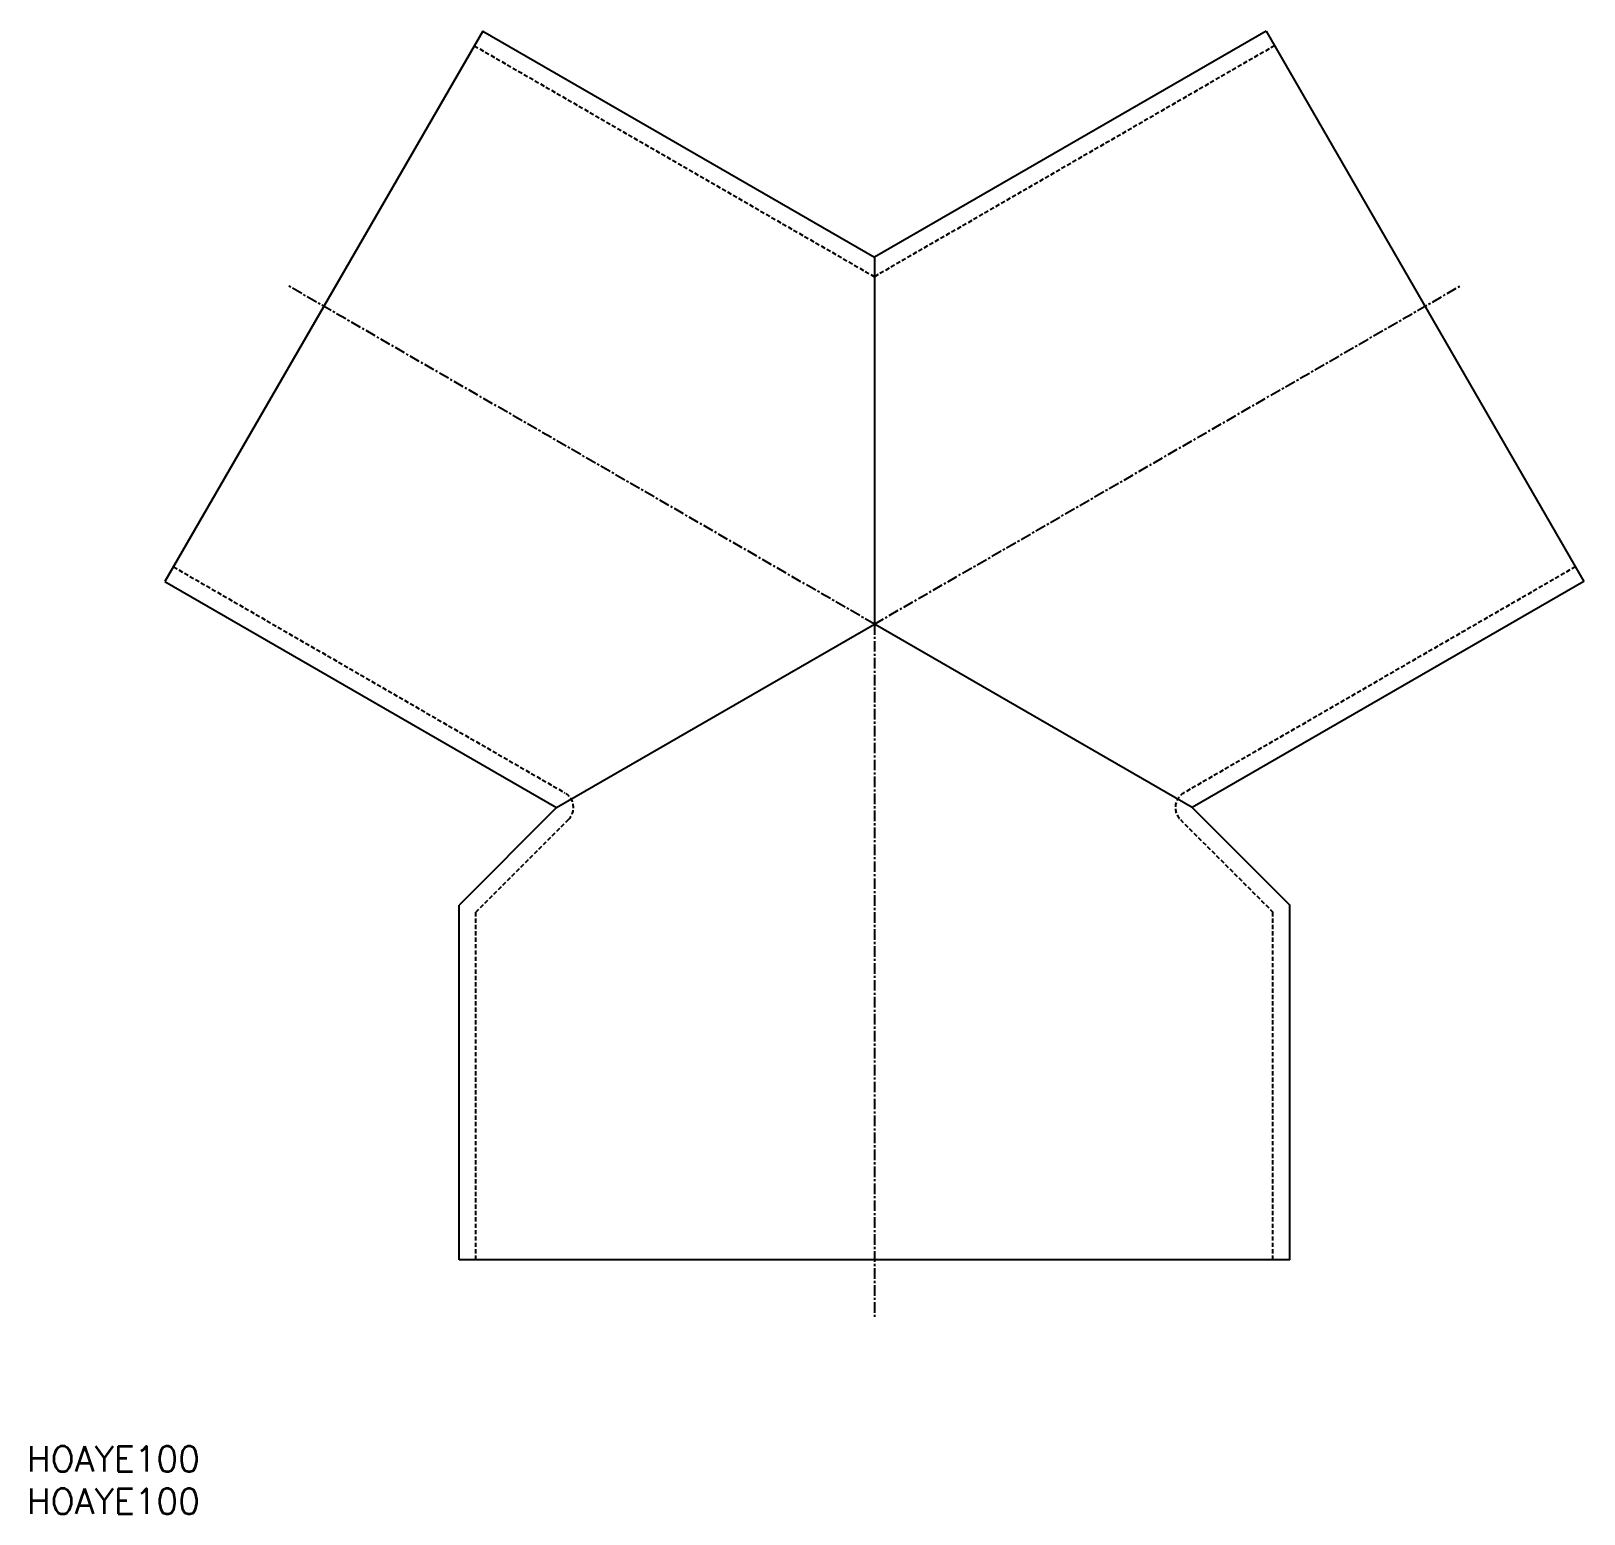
# Model space of a CAD drawing. Extents: x 1 to 184, y 0 to 175.
import ezdxf

# ---------------------------------------------------------------- set-up
doc = ezdxf.new("R2010")
doc.units = 0
doc.linetypes.add('CENTER', pattern=[2, 1.25, -0.25, 0.25, -0.25])
doc.linetypes.add('DASHED', pattern=[0.75, 0.5, -0.25])
doc.layers.get('0').update_dxf_attribs({"linetype": 'CONTINUOUS'})
doc.layers.add('CENTER', color=1, linetype='CENTER')
doc.styles.get("Standard").update_dxf_attribs({"font": 'txt.shx'})

# ---------------------------------------------------------------- blocks, each defined once
blk = doc.blocks.new('*U36')
at = {"color": 7, "linetype": 'CONTINUOUS'}
blk.add_text('HOAYE100', height=3, dxfattribs=at).set_placement((0, 0))
blk = doc.blocks.new('*U37')
at = {"color": 7, "linetype": 'CONTINUOUS'}
blk.add_text('HOAYE100', height=3, dxfattribs=at).set_placement((0, 5))

msp = doc.modelspace()

# ---------------------------------------------------------------- linework, layer by layer
at = {"color": 7, "linetype": 'CONTINUOUS'}
for p, q in [((53.8, 174.98), (16.3, 110.02)), ((53.8, 174.98), (100, 148.3)), ((146.2, 174.98), (100, 148.3)), ((146.2, 174.98), (183.7, 110.02)), ((100, 148.3), (100, 105)), ((16.3, 110.02), (62.5, 83.35)), ((183.7, 110.02), (137.5, 83.35)), ((62.5, 83.35), (100, 105)), ((137.5, 83.35), (100, 105)), ((62.5, 83.35), (51, 71.85)), ((137.5, 83.35), (149, 71.85)), ((51, 30), (51, 71.85)), ((149, 30), (149, 71.85)), ((149, 30), (51, 30))]:
    msp.add_line(p, q, dxfattribs=at)
at = {"color": 3, "linetype": 'DASHED'}
for p, q in [((52.8, 173.24), (100, 145.99)), ((147.2, 173.24), (100, 145.99)), ((17.3, 111.76), (63.5, 85.08)), ((182.7, 111.76), (136.5, 85.08)), ((63.91, 81.94), (53, 71.02)), ((136.09, 81.94), (147, 71.02)), ((53, 30), (53, 71.02)), ((147, 30), (147, 71.02))]:
    msp.add_line(p, q, dxfattribs=at)
for centre, start, end in [((62.5, 83.35), 315, 60), ((137.5, 83.35), 120, 225)]:
    msp.add_arc(centre, 2, start, end, dxfattribs=at)
at = {"layer": 'CENTER', "color": 1, "linetype": 'CENTER'}
for q in [(30.72, 145), (169.28, 145), (100, 23)]:
    msp.add_line((100, 105), q, dxfattribs=at)

# ---------------------------------------------------------------- block references
at = {"color": 7, "linetype": 'CONTINUOUS'}
for name in ['*U37', '*U36']:
    msp.add_blockref(name, (0, 0), dxfattribs=at)

doc.saveas('drawing.dxf')
